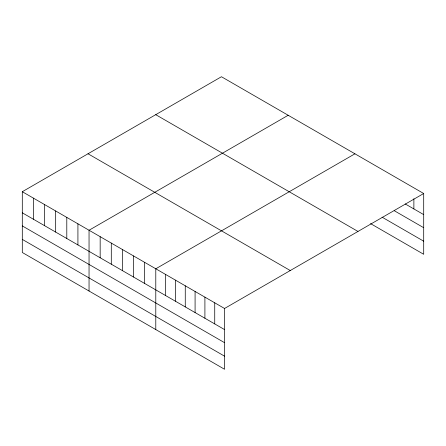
<?xml version="1.0" encoding="UTF-8"?>
<svg xmlns="http://www.w3.org/2000/svg" width="446" height="446" viewBox="0 0 446 446"><rect width="100%" height="100%" fill="white"/><g stroke="black" fill="none" stroke-linecap="round" stroke-linejoin="round"><path stroke-width="0.67" d="M22.3 191.713L224.555 308.481L224.555 369.266L22.3 252.492L22.3 191.713L221.445 76.734L423.7 193.508L423.7 254.287L370.537 223.597M288.188 115.269L89.044 230.248L89.044 291.026M354.932 153.809L155.788 268.782L155.788 329.561M224.555 308.481L423.7 193.508M405.208 203.934L423.7 214.61M394.231 210.69L423.7 227.705M382.094 217.174L423.7 241.197M155.726 114.678L357.982 231.452M88.018 153.77L290.274 270.544M22.3 212.814L224.555 329.588M22.3 225.91L224.555 342.679M22.3 239.396L224.555 356.17M413.877 198.726L413.877 208.94M214.732 302.812L214.732 323.913M204.909 297.142L204.909 318.243M195.086 291.467L195.086 312.574M185.263 285.797L185.263 306.898M175.434 280.127L175.434 301.228M165.611 274.452L165.611 295.559M144.666 262.36L144.666 283.461M133.538 255.937L133.538 277.038M122.416 249.515L122.416 270.616M111.294 243.092L111.294 264.194M100.166 236.67L100.166 257.771M77.922 223.825L77.922 244.926M66.794 217.403L66.794 238.504M55.672 210.98L55.672 232.082M44.55 204.558L44.55 225.659M33.422 198.135L33.422 219.237"/></g></svg>
